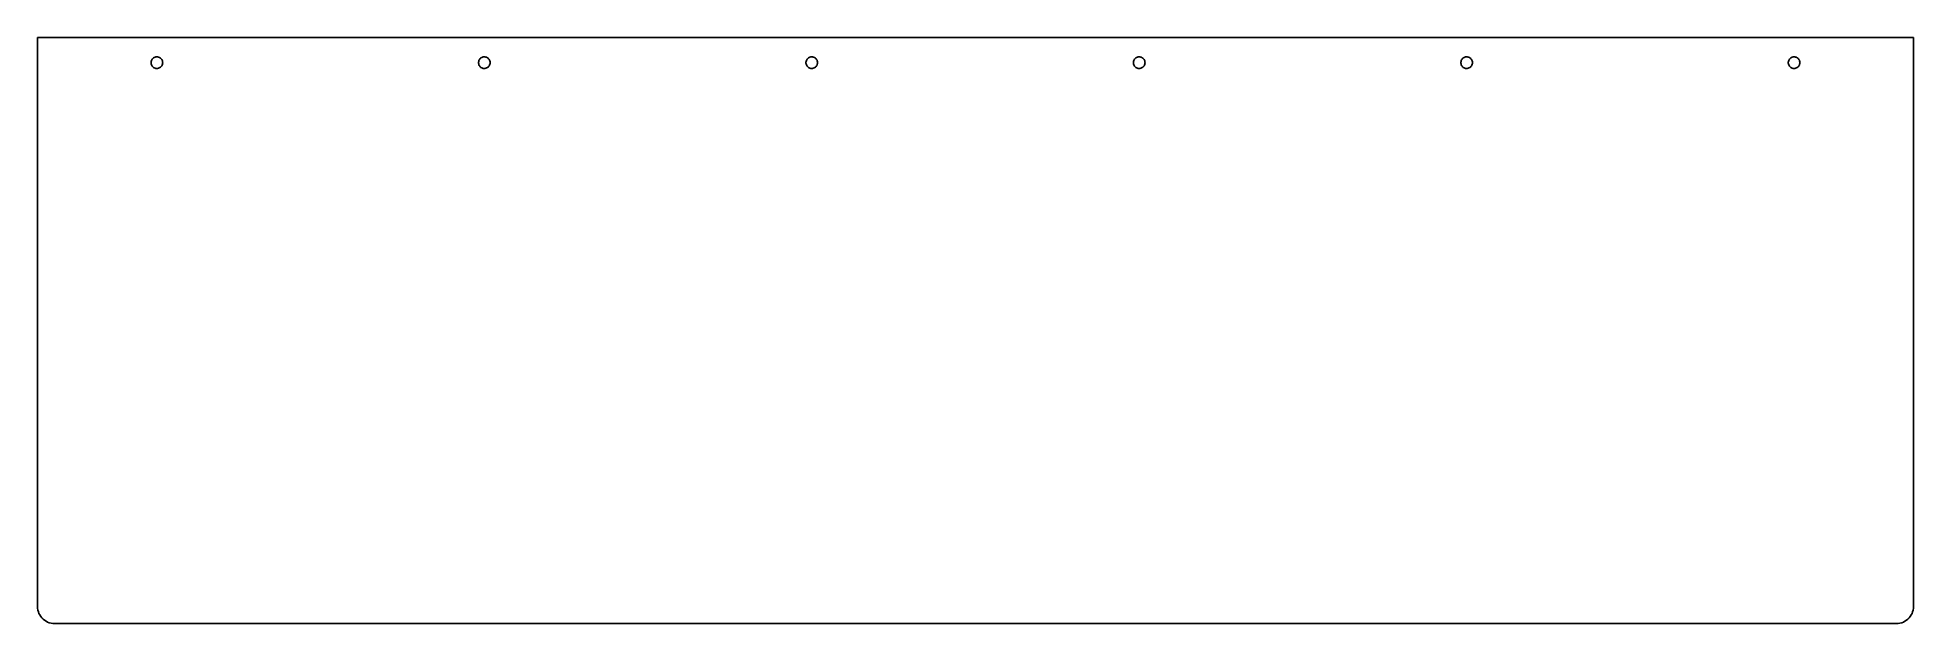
# Model space of a CAD drawing. Header units: metres. Extents: x -275 to 275, y -76 to 96.
import ezdxf

# ---------------------------------------------------------------- set-up
doc = ezdxf.new("R2010")
doc.units = ezdxf.units.M

msp = doc.modelspace()

# ---------------------------------------------------------------- linework, layer by layer
for p, q in [((275, 95.55), (-275, 95.55)), ((-275, 95.55), (-275, -71.35)), ((275, -71.35), (275, 95.55)), ((-241.695, 88.2991), (-241.659, 88.5446)), ((-241.695, 88.0509), (-241.695, 88.2991)), ((-241.659, 87.8054), (-241.695, 88.0509)), ((-241.659, 88.5446), (-241.588, 88.7823)), ((-241.588, 88.7823), (-241.482, 89.007)), ((-241.482, 89.007), (-241.346, 89.214)), ((-241.346, 89.214), (-241.18, 89.3988)), ((-241.18, 89.3988), (-240.989, 89.5576)), ((-240.989, 89.5576), (-240.777, 89.6869)), ((-240.777, 89.6869), (-240.549, 89.784)), ((-240.549, 89.784), (-240.309, 89.8467)), ((-240.309, 89.8467), (-240.062, 89.8739)), ((-240.062, 89.8739), (-239.814, 89.8648)), ((-239.814, 89.8648), (-239.57, 89.8197)), ((-239.57, 89.8197), (-239.335, 89.7396)), ((-239.335, 89.7396), (-239.114, 89.6261)), ((-239.114, 89.6261), (-238.913, 89.4817)), ((-238.913, 89.4817), (-238.734, 89.3094)), ((-238.734, 89.3094), (-238.582, 89.113)), ((-238.582, 89.113), (-238.461, 88.8966)), ((-238.461, 88.8966), (-238.372, 88.6648)), ((-238.372, 88.6648), (-238.318, 88.4225)), ((-238.318, 88.4225), (-238.3, 88.175)), ((-238.3, 88.175), (-238.318, 87.9275)), ((-145.695, 88.2991), (-145.659, 88.5446)), ((-145.695, 88.0509), (-145.695, 88.2991)), ((-145.659, 87.8054), (-145.695, 88.0509)), ((-145.659, 88.5446), (-145.588, 88.7823)), ((-145.588, 88.7823), (-145.482, 89.007)), ((-145.482, 89.007), (-145.346, 89.214)), ((-145.346, 89.214), (-145.18, 89.3988)), ((-145.18, 89.3988), (-144.989, 89.5576)), ((-144.989, 89.5576), (-144.777, 89.6869)), ((-144.777, 89.6869), (-144.549, 89.784)), ((-144.549, 89.784), (-144.309, 89.8467)), ((-144.309, 89.8467), (-144.062, 89.8739)), ((-144.062, 89.8739), (-143.814, 89.8648)), ((-143.814, 89.8648), (-143.57, 89.8197)), ((-143.57, 89.8197), (-143.335, 89.7396)), ((-143.335, 89.7396), (-143.114, 89.6261)), ((-143.114, 89.6261), (-142.913, 89.4817)), ((-142.913, 89.4817), (-142.734, 89.3094)), ((-142.734, 89.3094), (-142.582, 89.113)), ((-142.582, 89.113), (-142.461, 88.8966)), ((-142.461, 88.8966), (-142.372, 88.6648)), ((-142.372, 88.6648), (-142.318, 88.4225)), ((-142.318, 88.4225), (-142.3, 88.175)), ((-142.3, 88.175), (-142.318, 87.9275)), ((-49.6955, 88.2991), (-49.6593, 88.5446)), ((-49.6955, 88.0509), (-49.6955, 88.2991)), ((-49.6593, 87.8054), (-49.6955, 88.0509)), ((-49.6593, 88.5446), (-49.5878, 88.7823)), ((-49.5878, 88.7823), (-49.4825, 89.007)), ((-49.4825, 89.007), (-49.3455, 89.214)), ((-49.3455, 89.214), (-49.1799, 89.3988)), ((-49.1799, 89.3988), (-48.9892, 89.5576)), ((-48.9892, 89.5576), (-48.7773, 89.6869)), ((-48.7773, 89.6869), (-48.5489, 89.784)), ((-48.5489, 89.784), (-48.3088, 89.8467)), ((-48.3088, 89.8467), (-48.0621, 89.8739)), ((-48.0621, 89.8739), (-47.8141, 89.8648)), ((-47.8141, 89.8648), (-47.57, 89.8197)), ((-47.57, 89.8197), (-47.3351, 89.7396)), ((-47.3351, 89.7396), (-47.1144, 89.6261)), ((-47.1144, 89.6261), (-46.9126, 89.4817)), ((-46.9126, 89.4817), (-46.7339, 89.3094)), ((-46.7339, 89.3094), (-46.5822, 89.113)), ((-46.5822, 89.113), (-46.4607, 88.8966)), ((-46.4607, 88.8966), (-46.3721, 88.6648)), ((-46.3721, 88.6648), (-46.3181, 88.4225)), ((-46.3181, 88.4225), (-46.3, 88.175)), ((-46.3, 88.175), (-46.3181, 87.9275)), ((46.3045, 88.2991), (46.3407, 88.5446)), ((46.3045, 88.0509), (46.3045, 88.2991)), ((46.3407, 87.8054), (46.3045, 88.0509)), ((46.3407, 88.5446), (46.4122, 88.7823)), ((46.4122, 88.7823), (46.5175, 89.007)), ((46.5175, 89.007), (46.6544, 89.214)), ((46.6544, 89.214), (46.8201, 89.3988)), ((46.8201, 89.3988), (47.0108, 89.5576)), ((47.0108, 89.5576), (47.2227, 89.6869)), ((47.2227, 89.6869), (47.4511, 89.784)), ((47.4511, 89.784), (47.6912, 89.8467)), ((47.6912, 89.8467), (47.9379, 89.8739)), ((47.9379, 89.8739), (48.1859, 89.8648)), ((48.1859, 89.8648), (48.43, 89.8197)), ((48.43, 89.8197), (48.6649, 89.7396)), ((48.6649, 89.7396), (48.8856, 89.6261)), ((48.8856, 89.6261), (49.0874, 89.4817)), ((49.0874, 89.4817), (49.2661, 89.3094)), ((49.2661, 89.3094), (49.4178, 89.113)), ((49.4178, 89.113), (49.5393, 88.8966)), ((49.5393, 88.8966), (49.6279, 88.6648)), ((49.6279, 88.6648), (49.6819, 88.4225)), ((49.6819, 88.4225), (49.7, 88.175)), ((49.7, 88.175), (49.6819, 87.9275)), ((142.305, 88.2991), (142.341, 88.5446)), ((142.305, 88.0509), (142.305, 88.2991)), ((142.341, 87.8054), (142.305, 88.0509)), ((142.341, 88.5446), (142.412, 88.7823)), ((142.412, 88.7823), (142.518, 89.007)), ((142.518, 89.007), (142.654, 89.214)), ((142.654, 89.214), (142.82, 89.3988)), ((142.82, 89.3988), (143.011, 89.5576)), ((143.011, 89.5576), (143.223, 89.6869)), ((143.223, 89.6869), (143.451, 89.784)), ((143.451, 89.784), (143.691, 89.8467)), ((143.691, 89.8467), (143.938, 89.8739)), ((143.938, 89.8739), (144.186, 89.8648)), ((144.186, 89.8648), (144.43, 89.8197)), ((144.43, 89.8197), (144.665, 89.7396)), ((144.665, 89.7396), (144.886, 89.6261)), ((144.886, 89.6261), (145.087, 89.4817)), ((145.087, 89.4817), (145.266, 89.3094)), ((145.266, 89.3094), (145.418, 89.113)), ((145.418, 89.113), (145.539, 88.8966)), ((145.539, 88.8966), (145.628, 88.6648)), ((145.628, 88.6648), (145.682, 88.4225)), ((145.682, 88.4225), (145.7, 88.175)), ((145.7, 88.175), (145.682, 87.9275)), ((238.305, 88.2991), (238.341, 88.5446)), ((238.305, 88.0509), (238.305, 88.2991)), ((238.341, 87.8054), (238.305, 88.0509)), ((238.341, 88.5446), (238.412, 88.7823)), ((238.412, 88.7823), (238.518, 89.007)), ((238.518, 89.007), (238.654, 89.214)), ((238.654, 89.214), (238.82, 89.3988)), ((238.82, 89.3988), (239.011, 89.5576)), ((239.011, 89.5576), (239.223, 89.6869)), ((239.223, 89.6869), (239.451, 89.784)), ((239.451, 89.784), (239.691, 89.8467)), ((239.691, 89.8467), (239.938, 89.8739)), ((239.938, 89.8739), (240.186, 89.8648)), ((240.186, 89.8648), (240.43, 89.8197)), ((240.43, 89.8197), (240.665, 89.7396)), ((240.665, 89.7396), (240.886, 89.6261)), ((240.886, 89.6261), (241.087, 89.4817)), ((241.087, 89.4817), (241.266, 89.3094)), ((241.266, 89.3094), (241.418, 89.113)), ((241.418, 89.113), (241.539, 88.8966)), ((241.539, 88.8966), (241.628, 88.6648)), ((241.628, 88.6648), (241.682, 88.4225)), ((241.682, 88.4225), (241.7, 88.175)), ((241.7, 88.175), (241.682, 87.9275)), ((-241.588, 87.5677), (-241.659, 87.8054)), ((-241.482, 87.343), (-241.588, 87.5677)), ((-241.346, 87.136), (-241.482, 87.343)), ((-241.18, 86.9512), (-241.346, 87.136)), ((-240.989, 86.7924), (-241.18, 86.9512)), ((-240.777, 86.6631), (-240.989, 86.7924)), ((-240.549, 86.5661), (-240.777, 86.6631)), ((-240.309, 86.5033), (-240.549, 86.5661)), ((-240.062, 86.4761), (-240.309, 86.5033)), ((-239.814, 86.4852), (-240.062, 86.4761)), ((-239.57, 86.5303), (-239.814, 86.4852)), ((-239.335, 86.6104), (-239.57, 86.5303)), ((-239.114, 86.7239), (-239.335, 86.6104)), ((-238.913, 86.8683), (-239.114, 86.7239)), ((-238.734, 87.0406), (-238.913, 86.8683)), ((-238.582, 87.237), (-238.734, 87.0406)), ((-238.461, 87.4534), (-238.582, 87.237)), ((-238.372, 87.6852), (-238.461, 87.4534)), ((-238.318, 87.9275), (-238.372, 87.6852)), ((-145.588, 87.5677), (-145.659, 87.8054)), ((-145.482, 87.343), (-145.588, 87.5677)), ((-145.346, 87.136), (-145.482, 87.343)), ((-145.18, 86.9512), (-145.346, 87.136)), ((-144.989, 86.7924), (-145.18, 86.9512)), ((-144.777, 86.6631), (-144.989, 86.7924)), ((-144.549, 86.5661), (-144.777, 86.6631)), ((-144.309, 86.5033), (-144.549, 86.5661)), ((-144.062, 86.4761), (-144.309, 86.5033)), ((-143.814, 86.4852), (-144.062, 86.4761)), ((-143.57, 86.5303), (-143.814, 86.4852)), ((-143.335, 86.6104), (-143.57, 86.5303)), ((-143.114, 86.7239), (-143.335, 86.6104)), ((-142.913, 86.8683), (-143.114, 86.7239)), ((-142.734, 87.0406), (-142.913, 86.8683)), ((-142.582, 87.237), (-142.734, 87.0406)), ((-142.461, 87.4534), (-142.582, 87.237)), ((-142.372, 87.6852), (-142.461, 87.4534)), ((-142.318, 87.9275), (-142.372, 87.6852)), ((-49.5878, 87.5677), (-49.6593, 87.8054)), ((-49.4825, 87.343), (-49.5878, 87.5677)), ((-49.3455, 87.136), (-49.4825, 87.343)), ((-49.1799, 86.9512), (-49.3455, 87.136)), ((-48.9892, 86.7924), (-49.1799, 86.9512)), ((-48.7773, 86.6631), (-48.9892, 86.7924)), ((-48.5489, 86.5661), (-48.7773, 86.6631)), ((-48.3088, 86.5033), (-48.5489, 86.5661)), ((-48.0621, 86.4761), (-48.3088, 86.5033)), ((-47.8141, 86.4852), (-48.0621, 86.4761)), ((-47.57, 86.5303), (-47.8141, 86.4852)), ((-47.3351, 86.6104), (-47.57, 86.5303)), ((-47.1144, 86.7239), (-47.3351, 86.6104)), ((-46.9126, 86.8683), (-47.1144, 86.7239)), ((-46.7339, 87.0406), (-46.9126, 86.8683)), ((-46.5822, 87.237), (-46.7339, 87.0406)), ((-46.4607, 87.4534), (-46.5822, 87.237)), ((-46.3721, 87.6852), (-46.4607, 87.4534)), ((-46.3181, 87.9275), (-46.3721, 87.6852)), ((46.4122, 87.5677), (46.3407, 87.8054)), ((46.5175, 87.343), (46.4122, 87.5677)), ((46.6544, 87.136), (46.5175, 87.343)), ((46.8201, 86.9512), (46.6544, 87.136)), ((47.0108, 86.7924), (46.8201, 86.9512)), ((47.2227, 86.6631), (47.0108, 86.7924)), ((47.4511, 86.5661), (47.2227, 86.6631)), ((47.6912, 86.5033), (47.4511, 86.5661)), ((47.9379, 86.4761), (47.6912, 86.5033)), ((48.1859, 86.4852), (47.9379, 86.4761)), ((48.43, 86.5303), (48.1859, 86.4852)), ((48.6649, 86.6104), (48.43, 86.5303)), ((48.8856, 86.7239), (48.6649, 86.6104)), ((49.0874, 86.8683), (48.8856, 86.7239)), ((49.2661, 87.0406), (49.0874, 86.8683)), ((49.4178, 87.237), (49.2661, 87.0406)), ((49.5393, 87.4534), (49.4178, 87.237)), ((49.6279, 87.6852), (49.5393, 87.4534)), ((49.6819, 87.9275), (49.6279, 87.6852)), ((142.412, 87.5677), (142.341, 87.8054)), ((142.518, 87.343), (142.412, 87.5677)), ((142.654, 87.136), (142.518, 87.343)), ((142.82, 86.9512), (142.654, 87.136)), ((143.011, 86.7924), (142.82, 86.9512)), ((143.223, 86.6631), (143.011, 86.7924)), ((143.451, 86.5661), (143.223, 86.6631)), ((143.691, 86.5033), (143.451, 86.5661)), ((143.938, 86.4761), (143.691, 86.5033)), ((144.186, 86.4852), (143.938, 86.4761)), ((144.43, 86.5303), (144.186, 86.4852)), ((144.665, 86.6104), (144.43, 86.5303)), ((144.886, 86.7239), (144.665, 86.6104)), ((145.087, 86.8683), (144.886, 86.7239)), ((145.266, 87.0406), (145.087, 86.8683)), ((145.418, 87.237), (145.266, 87.0406)), ((145.539, 87.4534), (145.418, 87.237)), ((145.628, 87.6852), (145.539, 87.4534)), ((145.682, 87.9275), (145.628, 87.6852)), ((238.412, 87.5677), (238.341, 87.8054)), ((238.518, 87.343), (238.412, 87.5677)), ((238.654, 87.136), (238.518, 87.343)), ((238.82, 86.9512), (238.654, 87.136)), ((239.011, 86.7924), (238.82, 86.9512)), ((239.223, 86.6631), (239.011, 86.7924)), ((239.451, 86.5661), (239.223, 86.6631)), ((239.691, 86.5033), (239.451, 86.5661)), ((239.938, 86.4761), (239.691, 86.5033)), ((240.186, 86.4852), (239.938, 86.4761)), ((240.43, 86.5303), (240.186, 86.4852)), ((240.665, 86.6104), (240.43, 86.5303)), ((240.886, 86.7239), (240.665, 86.6104)), ((241.087, 86.8683), (240.886, 86.7239)), ((241.266, 87.0406), (241.087, 86.8683)), ((241.418, 87.237), (241.266, 87.0406)), ((241.539, 87.4534), (241.418, 87.237)), ((241.628, 87.6852), (241.539, 87.4534)), ((241.682, 87.9275), (241.628, 87.6852)), ((-275, -71.35), (-274.973, -71.8726)), ((274.973, -71.8726), (275, -71.35)), ((-274.973, -71.8726), (-274.891, -72.3896)), ((-274.891, -72.3896), (-274.755, -72.8951)), ((-274.755, -72.8951), (-274.568, -73.3837)), ((-274.568, -73.3837), (-274.33, -73.85)), ((-274.33, -73.85), (-274.045, -74.2889)), ((-274.045, -74.2889), (-273.716, -74.6956)), ((-273.716, -74.6956), (-273.346, -75.0657)), ((-273.346, -75.0657), (-272.939, -75.3951)), ((-272.939, -75.3951), (-272.5, -75.6801)), ((-272.5, -75.6801), (-272.034, -75.9177)), ((-272.034, -75.9177), (-271.545, -76.1053)), ((-271.545, -76.1053), (-271.04, -76.2407)), ((-271.04, -76.2407), (-270.523, -76.3226)), ((-270.523, -76.3226), (-270, -76.35)), ((-270, -76.35), (270, -76.35)), ((270, -76.35), (270.523, -76.3226)), ((270.523, -76.3226), (271.04, -76.2407)), ((271.04, -76.2407), (271.545, -76.1053)), ((271.545, -76.1053), (272.034, -75.9177)), ((272.034, -75.9177), (272.5, -75.6801)), ((272.5, -75.6801), (272.939, -75.3951)), ((272.939, -75.3951), (273.346, -75.0657)), ((273.346, -75.0657), (273.716, -74.6956)), ((273.716, -74.6956), (274.045, -74.2889)), ((274.045, -74.2889), (274.33, -73.85)), ((274.33, -73.85), (274.568, -73.3837)), ((274.568, -73.3837), (274.755, -72.8951)), ((274.755, -72.8951), (274.891, -72.3896)), ((274.891, -72.3896), (274.973, -71.8726))]:
    msp.add_line(p, q)

doc.saveas('drawing.dxf')
